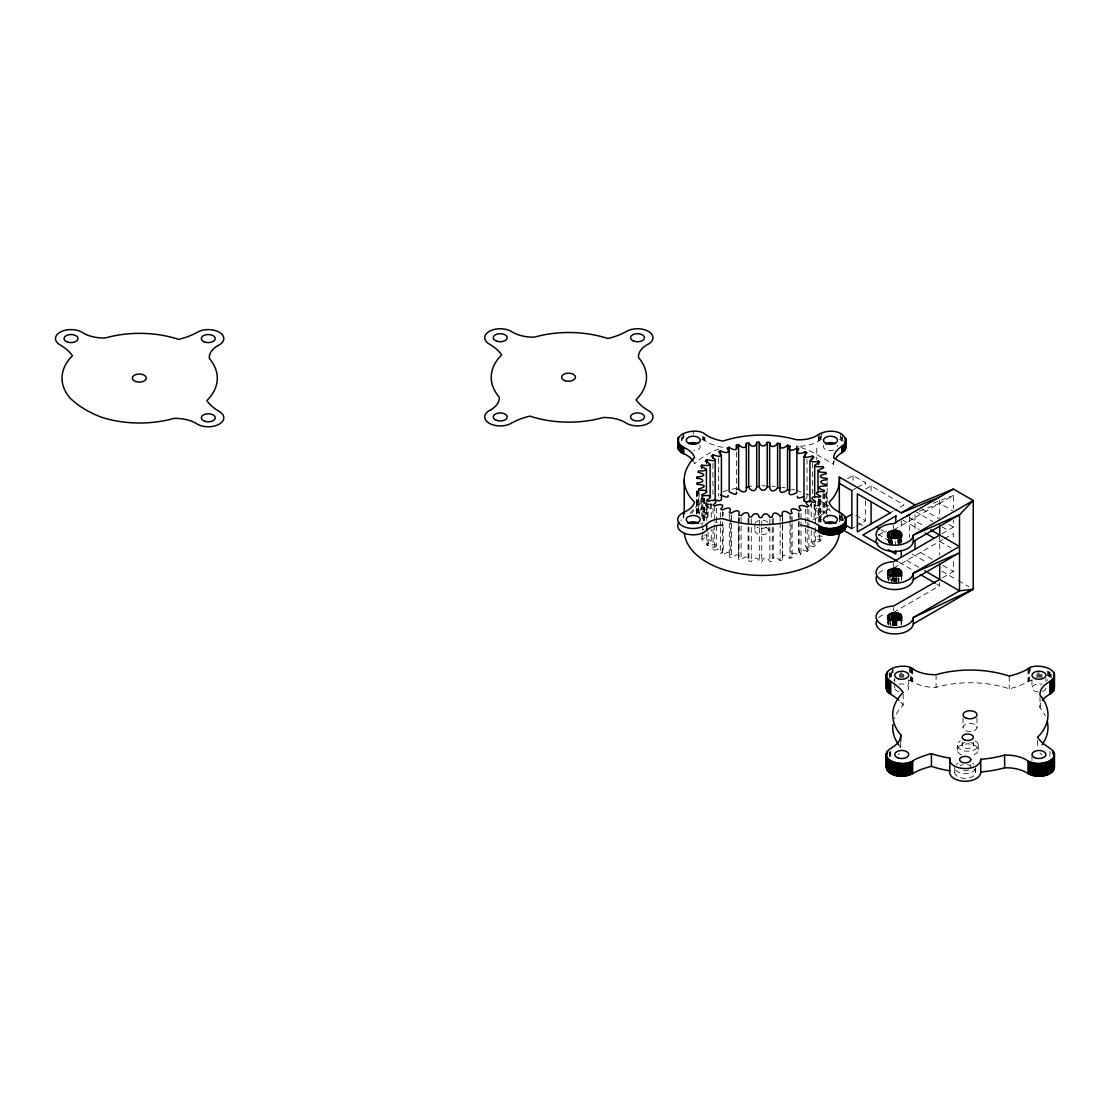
<?xml version="1.0" encoding="UTF-8"?>
<svg xmlns="http://www.w3.org/2000/svg" width="1110" height="1110" viewBox="0 0 1110 1110"><rect width="100%" height="100%" fill="white"/><g stroke="black" fill="none" stroke-linecap="round" stroke-linejoin="round"><path stroke-width="0.75" stroke-dasharray="5 3.75" d="M773.295 518.398L773.282 558.469L772.241 561.494L769.841 561.688C767.787 557.081 763.083 556.721 761.765 561.979L759.337 561.951C758.31 556.485 753.551 557.081 751.29 561.48L748.903 561.23C749.319 555.111 743.95 556.485 741.091 560.009L738.816 559.551L738.691 558.635L738.663 516.816M975.676 767.537L975.662 772.685A10.489 6.05 0 0 1 964.507 778.332A10.489 6.05 0 0 1 954.739 771.894L954.794 771.505A10.489 6.05 0 0 1 956.112 769.258M738.663 557.789L739.135 524.78M782.716 517.329L782.439 560.05L780.136 560.467L775.973 557.053L773.309 557.997M706.418 503.274L705.78 514.804L699.994 515.137M739.135 555.5L736.693 554.764L731.421 557.622L729.312 556.956L730.755 553.002L730.755 515.442M716.63 508.13L716.63 545.676L713.064 549.325L714.701 550.352C718.753 548.271 726.37 547.868 720.654 553.515L722.554 554.376L728.548 552.031L730.755 553.002M782.716 558.302C781.163 552.905 788.142 556.707 789.959 558.302L792.124 557.678C788.572 551.365 795.551 552.794 799.047 555.264L801.004 554.445C795.69 548.617 803.251 549.27 807.178 551.42L808.885 550.435L808.885 529.956M704.17 498.459L704.17 518.939L703.782 520.271L701.909 520.451M901.334 580.086L901.695 578.532M901.473 619.449L901.334 624.458L901.695 622.904M710.122 503.399C712.745 512.015 706.557 509.365 701.756 509.559L700.854 510.85L706.418 513.528M887.972 539.71L888.458 542.54L888.458 539.377M716.63 545.676L714.784 544.497L708.069 545.634L706.737 544.469L711.26 541.208L711.26 529.262M808.885 550.435C802.086 545.426 809.592 544.968 814.13 546.869L815.545 545.745C807.664 541.763 814.393 540.098 819.735 541.736L820.817 540.487L820.817 535.367M821.636 516.344C815.184 516.885 820.234 512.862 823.773 512.279L822.954 510.961C816.918 511.668 810.619 510.864 819.638 506.701L819.638 499.875M888.264 621.628L888.111 624.458L887.972 617.868M805.957 498.695L807.025 497.044L807.025 459.498M818.014 514.818L818.014 499.458M710.122 508.519L705.377 505.369L706.626 504.176L711.857 504.8M821.442 439.338L817.099 441.835A24.739 14.277 0 0 1 796.203 446.04A77.644 44.83 0 0 1 799.214 446.942M811.785 503.704L810.161 504.772M711.26 541.208L709.776 539.862L702.824 540.376L701.839 539.113C704.323 538.35 710.081 534.881 704.448 534.937M683.788 433.164L683.788 439.504L681.568 440.712L681.568 437.534M1032.106 679.903L1026.639 682.359A56.263 32.481 0 0 1 1009.226 688.769A77.644 44.83 0 0 0 936.077 687.34A28.888 16.678 0 0 1 914.196 682.525L908.591 679.903M847.582 478.674L853.077 475.51L865.606 482.739L865.606 487.928M851.87 490.662L855.99 488.289M857.364 487.484L865.606 482.739M865.606 489.08L871.086 485.902L904.026 504.925L894.424 510.475M843.461 519.091L839.34 521.464L842.129 523.074M851.87 528.693L854.617 527.111M855.99 526.32L865.606 520.77L865.606 500.027M890.303 512.848L893.05 511.266M893.508 530.011L953.434 495.421L953.434 508.755M941.96 533.744L953.434 527.111L953.434 520.437M893.508 568.056L942.959 539.502M944.457 538.641L953.434 533.452L953.434 540.362M942.459 577.824L953.434 571.483L953.434 559.385M893.508 612.429L939.712 585.747L939.712 582.583M933.052 503.26L953.434 495.421M919.316 511.183L939.712 503.343L952.436 510.683M893.952 680.18L894.854 679.903M821.664 519.702L819.888 520.285L821.233 521.783M819.638 506.701L818.472 505.48L811.618 506.313L810.036 505.175M822.274 536.255C815.753 534.729 814.06 538.392 820.817 540.487M703.643 529.525L702.228 529.484M702.352 524.003L700.549 523.712M702.436 518.314L704.17 518.939M701.867 439.171L706.14 441.475A38.878 22.436 0 0 0 723.04 447.413M839.118 518.412L843.406 520.881L843.406 517.704M839.535 439.338L843.114 441.392L843.114 438.228M921.994 508.963L938.463 518.467M948.953 524.517L953.434 527.111M834.276 461.122A30.386 17.552 0 0 0 833.624 464.271L816.766 454.545A77.644 44.83 0 0 0 800.685 447.413M915.015 511.266L932.983 521.631M941.96 526.82L947.954 530.275M909.77 517.746L923.242 525.529M902.777 520.049L919.246 529.553M939.712 541.375L951.02 547.91M855.852 515.151L865.606 520.77M881.076 529.706L885.558 532.3M899.044 540.084L902.028 541.805M920.495 552.475L932.483 559.385M942.959 565.434L953.434 571.483M818.25 499.777L828.684 505.799M858.488 523.004L862.956 525.585M877.857 534.188L892.759 542.79M912.129 553.973L927.03 562.576M941.932 571.178L956.834 579.795M958.332 580.655L968.766 586.677M906.773 560.397L918.747 567.307M899.266 562.395L915.75 571.914M936.715 584.013L939.712 585.747M901.473 539.71L900.987 542.54L900.987 536.199M888.264 580.336L887.972 576.659M1051.295 674.561L1051.295 677.724M1050.643 674.103L1050.643 677.28M1049.949 672.091L1049.949 678.432M1049.949 751.331L1049.949 757.672M1049.214 671.689L1049.214 678.03M1048.423 671.328L1048.423 679.251M1047.604 670.981L1047.604 680.486M1045.953 678.432L1045.953 681.609M1041.999 674.394L1041.999 677.572M1041 674.297L1041 677.475M1039.987 674.242L1039.987 677.419M1040.014 696.678L1040.014 707.778A77.644 44.83 0 0 1 1045.356 716.005M1038.974 672.632L1038.974 677.391M1037.961 672.66L1037.961 677.419M1037.545 740.509L1037.545 748.431M1036.948 674.297L1036.948 677.475M1031.981 680.014L1031.981 687.936M1031.981 756.09L1031.981 760.85M1030.344 667.804L1030.344 670.981M1029.525 668.151L1029.525 680.832M1028.734 668.525L1028.734 681.207M1027.999 668.928L1027.999 681.609M1009.226 676.087L1009.226 688.769M978.257 745.074L978.257 749.833M976.994 717.934L976.994 727.438A6.993 4.038 0 0 1 966.519 730.935A6.993 4.038 0 0 1 966.519 723.956A6.993 4.038 0 0 1 976.994 727.438M973.401 741.952L973.401 745.115M970.82 764.36L970.82 767.537M963.022 717.934L963.022 727.438M962.148 742.049L962.148 745.226M957.292 745.268L957.292 750.013M954.711 767.537L954.711 772.283M939.712 500.166L939.712 518.356M939.712 535.034L939.712 555.208M936.077 674.658L936.077 687.34M915.015 514.721L915.015 532.009M912.697 668.928L912.697 681.609M911.962 668.525L911.962 681.207M911.171 668.151L911.171 680.832M910.353 667.804L910.353 680.486M909.52 516.733L909.52 537.49M909.492 667.498L909.492 672.258M908.715 680.014L908.715 687.936M903.748 674.297L903.748 677.475M903.151 694.014L903.151 705.114A77.644 44.83 0 0 0 894.216 718.78M902.735 674.242L902.735 677.419M901.584 574.827L901.584 579.573M901.584 619.2L901.584 623.959M901.722 672.632L901.722 677.391M901.473 575.077L901.473 579.836M901.278 520.909L901.278 527.833M901.181 535.963L901.278 545.121M901.181 619.949L901.181 624.708M900.779 539.599L900.779 542.776M900.709 672.66L900.709 677.419M900.709 742.271L900.709 748.612M900.529 539.821L900.529 542.998M900.265 540.043L900.265 543.206M899.669 540.445L899.669 543.609M899.697 674.297L899.697 677.475M899.336 539.03L899.336 543.789M898.975 539.196L898.975 543.956M898.975 578.823L898.975 581.987M898.6 539.349L898.6 544.108M898.6 578.976L898.6 582.139M898.212 539.502L898.212 544.247M898.212 575.951L898.212 580.696M897.81 539.613L897.81 542.79M896.963 577.852L896.963 581.029M896.963 620.643L896.963 625.402M896.533 577.935L896.533 582.694M896.533 620.726L896.533 625.485M896.089 577.991L896.089 582.75M896.089 620.781L896.089 625.54M895.631 541.583L895.631 544.76M895.631 578.033L895.631 581.21M895.631 620.823L895.631 625.582M895.187 578.06L895.187 581.238M895.187 620.851L895.187 625.61M894.729 578.074L894.729 582.819M894.729 620.865L894.729 625.61M894.729 678.432L894.729 681.609M894.729 683.191L894.729 687.936M894.271 578.06L894.271 581.238M894.271 620.851L894.271 625.61M893.814 578.033L893.814 581.21M893.814 620.823L893.814 625.582M893.508 525.266L893.508 528.429M893.508 563.297L893.508 566.475M893.508 607.669L893.508 610.847M893.356 576.409L893.356 581.168M893.356 620.781L893.356 625.54M893.092 669.399L893.092 672.563M892.912 577.935L892.912 581.099M892.912 620.726L892.912 625.485M892.482 541.402L892.482 544.58M892.482 576.27L892.482 581.029M892.482 620.643L892.482 625.402M892.274 668.151L892.274 672.91M892.051 539.724L892.051 544.483M891.635 539.613L891.635 544.372M891.635 579.24L891.635 582.403M891.483 671.689L891.483 678.03M891.233 539.502L891.233 544.247M890.844 539.349L890.844 542.526M890.844 575.812L890.844 582.139M890.844 623.348L890.844 626.526M890.747 673.673L890.747 676.85M890.747 751.331L890.747 756.09M890.47 539.196L890.47 542.374M890.47 620.032L890.47 624.777M890.123 539.03L890.123 543.789M890.053 672.521L890.053 677.28M890.053 751.761L890.053 756.52M889.776 540.445L889.776 543.609M889.471 540.251L889.471 543.414M889.401 672.979L889.401 677.724M889.401 752.219L889.401 756.964M889.179 540.043L889.179 543.206M889.179 574.911L889.179 579.656M889.179 619.283L889.179 624.042M888.916 536.657L888.916 542.998M888.666 539.599L888.666 542.776M888.458 577.408L888.458 580.572M888.458 621.78L888.458 624.944M888.264 535.963L888.264 542.304M888.264 618.367L888.264 624.708M887.736 574.037L887.875 579.573M887.75 618.145L887.875 623.959M871.086 485.902L871.086 492.826M853.077 475.51L853.077 482.42M842.809 517.232L842.809 520.396M842.49 434.593L842.49 440.934M842.171 513.611L842.171 519.952M841.824 437.326L841.824 440.49M841.477 513.181L841.477 519.522M841.103 436.91L841.103 440.073M840.728 515.956L840.728 519.119M840.339 433.344L840.339 439.685M839.951 512.404L839.951 518.745M839.507 515.401L839.507 523.851M833.624 461.108L833.624 464.271M827.158 481.546L827.116 486.971M827.158 488.372L827.158 503.732M827.158 505.438L827.158 517.385M826.672 493.034L826.672 513.514M826.298 492.562L826.339 513.195M825.868 492.895L825.868 513.375M824.55 493.867L824.55 512.64M823.842 493.492L823.842 513.972M822.954 493.894L822.954 510.961M821.442 432.997L821.442 437.742M820.637 436.521L820.637 439.685M820.817 499.528L820.817 523.42M820.124 499.597L820.124 523.49M819.874 433.733L819.874 440.073M819.735 499.07L819.735 522.963M819.735 534.909L819.735 541.736M819.152 437.326L819.152 440.49M818.639 437.659L818.639 440.837M818.625 499.833L818.625 523.74M818.486 434.593L818.486 440.934M818.472 498.654L818.472 505.48M816.766 448.204L816.766 459.665M815.545 501.359L815.545 545.745M814.671 504.62L814.671 509.74M814.13 504.204L814.13 519.563M814.13 531.51L814.13 546.869M812.52 462.925L812.52 493.659M811.243 503.121L811.243 518.481M811.243 530.427L811.243 542.374M808.885 509.476L808.885 521.423M808.885 523.129L808.885 528.249M807.178 508.755L807.178 520.701M807.178 522.408L807.178 527.527M807.178 529.234L807.178 551.42M805.582 509.171L805.582 526.237M805.582 527.944L805.582 546.717M801.004 513.486L801.004 520.312M801.004 522.019L801.004 554.445M799.047 512.598L799.047 555.264M798.756 513.07L798.756 550.615M792.124 516.719L792.124 521.839M792.124 523.545L792.124 557.678M790.958 516.15L790.958 553.696M789.959 515.637L789.959 519.05M789.959 520.756L789.959 558.302M782.439 515.678L782.439 560.05M780.136 516.094L780.136 521.214M780.136 522.921L780.136 560.467M772.241 518.828L772.241 561.494M769.841 519.022L769.841 525.849M769.841 527.555L769.841 561.688M768.855 527.444L768.855 530.622M761.765 521.006L761.765 526.126M761.765 527.833L761.765 561.979M759.337 520.979L759.337 526.098M759.337 527.805L759.337 561.951M754.869 524.281L754.869 530.622M751.29 518.814L751.29 561.48M748.903 518.55L748.903 561.23M748.112 518.106L748.071 558.177M741.091 517.343L741.091 524.17M741.091 525.876L741.091 560.009M739.135 517.954L739.135 523.074M738.816 516.871L738.816 559.551M736.374 452.02L736.374 487.859M731.421 514.957L731.421 521.783M731.421 523.49L731.421 557.622M729.312 514.291L729.312 556.956M723.179 512.196L723.179 515.609M723.179 527.555L723.179 549.741M722.554 511.71L722.554 520.243M722.554 521.95L722.554 554.376M720.654 512.556L720.654 519.383M720.654 521.089L720.654 526.209M720.654 527.916L720.654 553.515M718.642 458.472L718.642 496.017M714.701 505.966L714.701 523.032M714.701 524.739L714.701 550.352M712.925 463.481L712.925 494.2M713.064 508.352L713.064 516.885M713.064 528.846L713.064 549.325M711.26 503.662L711.26 517.315M708.069 502.969L708.069 518.328M708.069 531.981L708.069 545.634M707.209 503.885L707.209 520.951M706.737 500.097L706.737 520.576M706.737 534.229L706.737 544.469M705.377 501.956L705.377 505.369M704.919 437.534L704.919 440.712M704.586 498.515L704.586 522.408M704.226 437.104L704.226 440.281M703.476 436.716L703.476 439.879M703.476 498.237L703.476 523.851M702.699 436.341L702.699 439.504M702.824 496.004L702.824 523.31M702.824 525.016L702.824 530.136M702.824 531.843L702.824 540.376M701.839 494.727L701.839 516.927M701.839 535.7L701.839 539.113M701.756 497.613L701.756 509.559M700.854 498.903L700.854 510.85M699.12 492.035L699.12 514.221M698.495 488.983L698.44 513.611M697.913 491.078L697.913 513.264M697.038 491.203L697.038 513.403M696.775 490.578L696.789 513.722M696.622 491.98L696.622 514.166M693.237 431.318L693.237 434.482M683.788 512.404L683.788 518.745L683.011 519.119A15.526 8.963 0 0 0 680.929 520.396M683.219 512.681L683.219 519.022M683.011 433.538L683.011 439.879M682.262 437.104L682.262 440.281M900.682 747.349A77.644 44.83 0 0 1 898.587 744.671M1040.014 707.778A28.888 16.678 0 0 1 1041.499 701.548M1041.791 754.869A56.263 32.481 0 0 1 1039.917 752.982M1045.939 688.2A6.993 4.038 0 0 1 1042.068 691.558M1038.058 691.946A6.993 4.038 0 0 1 1032.286 686.771A6.993 4.038 0 0 1 1042.068 684.329M899.044 684.218A6.993 4.038 0 0 1 908.091 686.271A6.993 4.038 0 0 1 904.817 691.558M899.044 691.669A6.993 4.038 0 0 1 894.979 686.896M970.515 742.326A5.633 3.247 0 0 1 972.055 747.28A5.633 3.247 0 0 1 963.355 747.196A5.633 3.247 0 0 1 965.2 742.285M968.628 770.118A5.633 3.247 0 0 1 961.773 770.118M960.317 765.914A5.633 3.247 0 0 1 963.036 764.526M967.351 764.526A5.633 3.247 0 0 1 970.071 765.914M975.482 768.717A10.489 6.05 0 0 1 965.2 773.587A10.489 6.05 0 0 1 954.919 768.717M956.112 764.512A10.489 6.05 0 0 1 957.777 763.25M972.61 763.25A10.489 6.05 0 0 1 973.914 764.166M973.914 768.925A10.489 6.05 0 0 1 975.676 772.283M975.066 740.828A10.489 6.05 0 0 1 975.301 749.389A10.489 6.05 0 0 1 960.469 749.514A10.489 6.05 0 0 1 960.247 740.953M961.524 754.786A10.489 6.05 0 0 1 960.733 745.434A10.489 6.05 0 0 1 976.772 746.822A10.489 6.05 0 0 1 971.292 755.633M899.197 753.579A28.888 16.678 0 0 1 898.42 754.758M900.765 702.144A56.263 32.481 0 0 1 903.151 705.114M833.79 450.174A6.993 4.038 0 0 1 826.062 449.744A6.993 4.038 0 0 1 823.8 445.443M837.176 445.443A6.993 4.038 0 0 1 837.481 446.747M699.855 445.318A6.993 4.038 0 0 1 693.694 450.646M813.061 519.938A77.644 44.83 0 0 0 829.101 508.658A29.096 16.803 0 0 0 832.056 513.389M717.337 522.963A77.644 44.83 0 0 1 714.604 521.797M706.973 517.94A77.644 44.83 0 0 1 694.624 508.658A29.096 16.803 0 0 1 691.683 513.389M718.739 448.967A77.644 44.83 0 0 0 694.624 463.827A29.096 16.803 0 0 0 693.75 461.871M766.469 527.319A6.993 4.038 0 0 1 757.256 527.319M755.244 522.99A6.993 4.038 0 0 1 760.503 520.326M763.222 520.326A6.993 4.038 0 0 1 768.481 522.99M878.579 535.381A18.634 10.767 0 0 1 886.474 531.107M878.579 573.412A18.634 10.767 0 0 1 885.405 569.472M765.747 527.264A6.993 4.038 0 0 1 767.121 533.286A6.993 4.038 0 0 1 756.604 533.286A6.993 4.038 0 0 1 757.977 527.264M690.142 513.458A77.644 44.83 0 0 1 694.624 508.2M695.498 507.353A77.644 44.83 0 0 1 703.49 501.054M723.04 491.799A77.644 44.83 0 0 1 727.522 490.412M732.156 489.205A77.644 44.83 0 0 1 736.915 488.164M746.725 486.652A77.644 44.83 0 0 1 751.734 486.166M761.862 485.791A77.644 44.83 0 0 1 765.248 485.833M772.005 486.166A77.644 44.83 0 0 1 775.349 486.471M781.967 487.318A77.644 44.83 0 0 1 785.214 487.859M791.583 489.205A77.644 44.83 0 0 1 794.677 489.996M796.203 490.412A77.644 44.83 0 0 1 805 493.339M806.401 493.894A77.644 44.83 0 0 1 809.134 495.046M878.579 617.784A18.634 10.767 0 0 1 885.405 613.844"/><path stroke-width="1.5" d="M714.438 499.583L719.349 500.929L721.431 499.875L721.431 455.35L718.642 451.645L720.487 450.743C724.178 453.019 731.504 454.129 727.064 448.01L729.131 447.288C732.447 449.98 738.982 451.59 736.374 445.193L738.608 444.666C741.577 448.01 747.155 449.494 746.35 443.279L748.695 442.973C751.137 447.136 756.007 447.968 756.715 442.321L759.129 442.238C760.725 447.288 765.387 447.163 767.232 442.321L769.632 442.474C769.993 448.287 775.002 447.261 777.597 443.306L779.928 443.667C778.679 449.98 784.492 448.398 787.559 445.235L789.765 445.818C786.685 452.186 793.456 450.646 796.855 448.065L798.867 448.842C793.983 454.822 801.448 453.935 805.25 451.728L807.025 452.672L803.987 456.307L803.973 500.832L805.985 501.942L810.98 500.707M789.765 445.818L789.765 490.19C786.685 496.558 793.456 495.032 796.855 492.452L796.855 448.065M803.973 500.832L804.916 499.875M721.431 455.35L719.599 456.557L712.925 454.947L711.357 456.016L715.173 459.568L715.173 500.527M900.682 734.667A28.888 16.678 0 0 1 892.343 747.308C873.043 759.171 905.399 769.147 914.057 760.086A56.263 32.481 0 0 1 931.457 753.676A77.644 44.83 0 0 0 945.318 757.311L949.896 758.116L949.799 771.117A15.526 8.963 0 0 0 964.16 781.232A15.526 8.963 0 0 0 980.727 772.296L980.699 759.309L985.416 758.851A77.644 44.83 0 0 0 1004.619 755.105A28.888 16.678 0 0 1 1026.5 759.92C1034.895 769.063 1067.39 759.615 1048.645 747.377A56.263 32.481 0 0 1 1037.545 737.331A77.644 44.83 0 0 0 1040.014 695.096A28.888 16.678 0 0 1 1048.353 682.47C1067.653 670.593 1035.297 660.63 1026.639 669.677A56.263 32.481 0 0 1 1009.226 676.087A77.644 44.83 0 0 0 936.077 674.658A28.888 16.678 0 0 1 914.196 669.843C905.816 660.7 873.306 670.149 892.051 682.386A56.263 32.481 0 0 1 903.151 692.432A77.644 44.83 0 0 0 900.682 734.667L900.682 741.008M970.806 759.823A5.633 3.247 0 0 0 962.703 756.701A5.633 3.247 0 0 0 962.065 762.306A5.633 3.247 0 0 0 970.806 759.823L970.82 759.615M1042.276 700.368A28.888 16.678 0 0 1 1048.353 695.151L1053.681 690.822L1053.973 685.619M980.699 771.977L985.416 771.533A77.644 44.83 0 0 0 1004.619 767.787A28.888 16.678 0 0 1 1026.5 772.602C1034.395 778.637 1055.416 777.874 1053.973 764.859M846.014 440.573L844.641 443.986L840.603 447.205A30.386 17.552 0 0 0 833.624 457.93L915.015 504.925L953.434 489.08L973.234 500.499L973.234 589.257L913.322 623.875A18.634 10.767 0 0 1 892.287 633.838A18.634 10.767 0 0 1 876.442 621.073M835.247 459.068A30.386 17.552 0 0 1 840.603 453.546L844.641 450.313L846.014 446.914M715.173 459.568L713.411 460.789L706.626 459.804L705.377 460.997C714.216 465.465 707.556 465.978 701.756 465.173L700.854 466.477C710.15 469.724 705.225 471.292 698.44 470.931L697.913 472.305C707.084 474.331 704.6 476.634 696.775 476.925L696.622 478.327C704.697 478.577 705.016 482.503 696.789 482.989L697.038 484.376C704.6 484.487 707.764 486.652 698.495 488.983L699.12 490.329C705.641 489.843 711.08 491.175 701.839 494.727L702.824 496.004C708.457 494.477 714.59 496.337 706.737 500.097L708.069 501.262C712.8 499.417 720.182 500.18 713.064 504.939L714.701 505.966C718.753 503.885 726.37 503.496 720.654 509.143L722.554 510.003C726.231 507.631 733.141 506.34 729.312 512.584L731.421 513.25C734.667 510.406 740.953 508.782 738.816 515.165L741.091 515.637C743.95 512.098 749.319 510.739 748.903 516.844L751.29 517.093C753.551 512.709 758.31 512.112 759.337 517.565L761.765 517.593C763.083 512.334 767.787 512.709 769.841 517.315L772.241 517.121C772.227 511.141 777.402 512.362 780.136 516.094L782.439 515.678C780.746 509.31 786.81 510.933 789.959 513.93L792.124 513.306C788.572 506.992 795.551 508.422 799.047 510.891L801.004 510.073C795.69 504.245 803.251 504.897 807.178 507.048L808.885 506.063C802.086 501.054 809.592 500.596 814.13 502.497L815.545 501.359C807.664 497.391 814.393 495.726 819.735 497.363L820.817 496.114C812.548 493.201 817.557 490.537 823.842 491.785L824.55 490.454C815.239 487.817 819.027 485.819 826.339 485.889L826.672 484.501C818.334 483.78 819.249 479.881 827.158 479.839L827.116 478.438C819.041 477.952 817.237 475.524 826.298 473.79L825.868 472.416C818.819 472.638 814.435 470.834 823.773 467.907L822.954 466.588C816.918 467.282 810.619 466.491 819.638 462.329L818.472 461.108C813.339 462.815 806.346 461.455 814.005 457.209L812.52 456.099L805.985 457.556L803.973 456.46M846.014 439.99C842.171 428.918 825.243 429.39 817.099 435.495A24.739 14.277 0 0 1 796.203 439.699A77.644 44.83 0 0 0 723.04 441.086A38.878 22.436 0 0 1 706.14 435.148C696.969 424.686 663.058 436.799 685.148 448.038A29.096 16.803 0 0 1 694.624 457.487A77.644 44.83 0 0 0 694.624 502.317A29.096 16.803 0 0 1 685.148 511.765L683.011 512.778A15.526 8.963 0 0 0 682.262 525.862A15.526 8.963 0 0 0 704.919 525.432L706.695 524.003A18.315 10.573 0 0 1 723.04 518.717A77.644 44.83 0 0 0 800.685 518.717A38.878 22.436 0 0 1 817.584 524.655C826.797 535.145 860.652 522.963 838.591 511.765A29.096 16.803 0 0 1 829.101 502.317A77.644 44.83 0 0 0 839.507 479.895L839.34 477.092L901.278 512.848L939.712 497.002M800.685 525.058A38.878 22.436 0 0 1 817.584 530.996C825.382 537.587 848.012 536.463 845.196 522.976M886.321 686.771L887.376 691.377L892.051 695.068A56.263 32.481 0 0 1 898.906 700.257M886.321 766.011C887.417 778.152 905.94 778.179 914.057 772.768A56.263 32.481 0 0 1 931.457 766.358A77.644 44.83 0 0 0 945.318 769.993L949.896 770.798M887.875 533.633C887.931 539.682 898.351 539.848 901.334 535.714C902.791 527.861 884.781 528.637 887.75 537.323M887.875 571.664C887.931 577.713 898.351 577.894 901.334 573.745C902.846 566.017 885.045 566.6 887.792 575.091M887.875 616.036C887.931 622.1 898.351 622.266 901.334 618.117C902.846 610.389 885.045 610.972 887.792 619.463M949.896 758.116L949.799 758.435A15.526 8.963 0 0 0 964.16 768.55A15.526 8.963 0 0 0 980.727 759.615L980.699 759.309M746.35 443.279L746.35 487.651C747.155 493.881 741.577 492.396 738.608 489.052L736.374 489.565M756.715 442.321L756.715 486.693C756.007 492.34 751.137 491.522 748.695 487.346L746.35 487.651M678.89 443.181C675.324 447.899 680.666 453.116 685.148 454.365A29.096 16.803 0 0 1 693.153 460.914M797.577 496.212C795.745 499.528 802.613 497.266 803.793 496.461M767.232 442.321L767.232 486.707C765.387 491.536 760.725 491.661 759.129 486.61L759.129 442.238M723.04 525.058A18.315 10.573 0 0 0 706.695 530.344L704.919 531.773A15.526 8.963 0 0 1 685.037 533.466A15.526 8.963 0 0 1 678.89 522.421M789.765 490.19L787.559 489.621C784.492 492.785 778.679 494.352 779.928 488.053L777.597 487.692C775.002 491.633 769.993 492.66 769.632 486.846L769.632 442.474M844.835 518.301L851.703 514.332M896.047 515.872L862.858 535.034L877.83 543.678M901.278 512.848L915.015 504.925M953.434 489.08L893.508 523.684A18.634 10.767 0 0 0 876.095 534.645A18.634 10.767 0 0 0 894.313 545.177A18.634 10.767 0 0 0 913.322 535.117L973.234 500.499L959.512 514.762L913.322 541.458A18.634 10.767 0 0 1 892.287 551.42A18.634 10.767 0 0 1 876.442 538.655M876.442 576.687A18.634 10.767 0 0 0 892.287 589.465A18.634 10.767 0 0 0 913.322 579.489L959.512 552.794L913.322 573.162A18.634 10.767 0 0 1 894.313 583.208A18.634 10.767 0 0 1 876.095 572.691A18.634 10.767 0 0 1 893.508 561.715L939.712 535.034L939.712 525.03M899.336 531.385C903.041 542.499 894.327 533.73 889.776 537.906L889.776 531.565M899.669 569.596C903.401 580.877 894.396 571.594 889.776 575.937L889.776 569.596M899.669 613.969C903.401 625.249 894.396 615.967 889.776 620.31L889.776 613.969M906.773 516.011L909.909 514.804M756.715 486.693L759.129 486.61M767.232 486.707L769.632 486.846M720.487 495.115C722.138 495.435 729.339 499.32 728.146 495.393M930.735 529.845L959.512 546.467L913.322 573.162L913.322 579.489M839.34 483.433L851.87 490.662L851.87 528.693L844.918 524.683M925.24 533.022L934.218 538.211M876.581 527.111L879.578 528.846M893.05 536.616L896.047 538.35M888.305 549.727L895.798 554.057L895.798 550.602M924.741 570.762L959.512 590.839L973.234 589.257L913.322 617.535A18.634 10.767 0 0 1 894.313 627.58A18.634 10.767 0 0 1 876.095 617.063A18.634 10.767 0 0 1 893.508 606.088L939.712 579.406L939.712 563.852M843.836 530.4L897.768 561.535M920.245 574.508L935.217 583.152M845.348 444.014L846.014 446.331M736.457 492.049C737.942 496.753 730.671 492.576 729.131 491.661L729.131 447.288M1054.472 674.672L1054.472 688.533M1054.472 753.912L1054.472 767.773M1054.195 673.52L1054.195 689.698M1054.195 752.76L1054.195 768.939M1053.973 672.938L1053.973 690.267M1053.973 752.178L1053.973 769.508M1053.681 678.141L1053.681 690.822M1053.681 757.381L1053.681 770.062M1053.321 678.696L1053.321 691.377M1053.321 757.936L1053.321 770.617M1052.904 679.223L1052.904 691.905M1052.904 750.54L1052.904 753.704M1052.904 758.463L1052.904 771.145M1052.419 679.75L1052.419 692.432M1052.419 758.99L1052.419 771.672M1051.878 680.25L1051.878 692.917M1051.878 759.49L1051.878 772.158M1051.295 680.721L1051.295 693.403M1051.295 759.962L1051.295 772.643M1050.643 681.179L1050.643 693.847M1050.643 760.419L1050.643 773.087M1049.949 681.609L1049.949 694.277M1049.949 760.85L1049.949 773.517M1049.214 761.238L1049.214 773.92M1048.423 761.613L1048.423 774.294M1047.604 761.959L1047.604 774.641M1046.73 762.265L1046.73 774.946M1045.842 762.542L1045.842 775.224M1044.912 762.792L1044.912 775.46M1043.969 763L1043.969 775.668M1042.998 763.167L1042.998 775.848M1041.999 763.291L1041.999 775.973M1041 763.389L1041 776.07M1039.987 763.444L1039.987 776.126M1038.974 763.472L1038.974 776.154M1037.961 763.444L1037.961 776.126M1036.948 763.389L1036.948 776.07M1035.949 763.291L1035.949 775.973M1034.95 763.167L1034.95 775.848M1033.979 763L1033.979 775.668M1033.035 762.792L1033.035 775.46M1032.106 762.542L1032.106 775.224M1031.204 762.265L1031.204 774.946M1030.344 761.959L1030.344 774.641M1029.525 761.613L1029.525 774.294M1028.734 761.238L1028.734 773.92M1027.999 760.85L1027.999 773.517M1004.619 755.105L1004.619 767.787M931.457 753.676L931.457 766.358M915.015 540.653L915.015 549.297M913.322 541.458L913.322 535.117L959.512 514.762L959.512 590.839L913.322 617.535L913.322 623.875M912.697 760.85L912.697 773.517M911.962 761.238L911.962 773.92M911.171 761.613L911.171 774.294M910.353 761.959L910.353 774.641M909.492 762.265L909.492 774.946M908.591 762.542L908.591 775.224M907.661 762.792L907.661 775.46M906.717 763L906.717 775.668M905.746 763.167L905.746 775.848M904.747 763.291L904.747 775.973M903.748 763.389L903.748 776.07M902.735 763.444L902.735 776.126M901.584 533.633L901.695 537.323M901.584 571.664L901.653 576.145M901.584 616.036L901.653 620.518M901.722 763.472L901.722 776.154M901.334 533.119L901.473 536.546M901.334 571.15L901.473 576.159M901.334 615.537L901.473 620.532M901.181 532.869L901.181 536.047M901.278 550.31L901.278 557.22M901.181 570.915L901.181 575.66M901.181 615.287L901.181 620.032M900.987 532.634L900.987 537.393M900.987 570.665L900.987 575.424M900.987 615.037L900.987 619.796M900.779 532.398L900.779 537.157M900.779 570.429L900.779 575.188M900.779 614.815L900.779 619.56M900.709 763.444L900.709 776.126M900.529 532.176L900.529 538.516M900.529 570.207L900.529 574.966M900.529 614.579L900.529 619.338M900.265 531.954L900.265 538.294M900.265 569.999L900.265 574.744M900.265 614.371L900.265 620.712M899.974 531.759L899.974 538.1M899.974 569.791L899.974 576.132M899.974 614.163L899.974 620.504M899.669 531.565L899.669 537.906M899.697 763.389L899.697 776.07M899.336 569.416L899.336 575.757M899.336 613.788L899.336 620.129M898.975 531.218L898.975 537.559M898.975 569.25L898.975 575.59M898.975 613.622L898.975 619.963M898.6 531.066L898.6 537.406M898.6 569.097L898.6 575.438M898.6 613.469L898.6 619.81M898.698 763.291L898.698 775.973M898.212 530.927L898.212 537.268M898.212 568.958L898.212 575.299M898.212 613.331L898.212 619.671M897.81 530.802L897.81 537.143M897.81 568.833L897.81 575.174M897.81 613.206L897.81 619.546M897.699 763.167L897.699 775.848M897.393 530.691L897.393 537.032M897.393 568.722L897.393 575.063M897.393 613.095L897.393 619.435M896.963 530.594L896.963 536.935M896.963 568.625L896.963 574.966M896.963 613.011L896.963 619.352M896.727 763L896.727 775.668M896.533 530.524L896.533 536.865M896.533 568.556L896.533 574.897M896.533 612.928L896.533 619.269M896.089 530.455L896.089 536.796M896.089 568.5L896.089 574.841M896.089 612.873L896.089 619.213M895.798 516.011L895.798 522.935M895.784 762.792L895.784 775.46M895.631 530.413L895.631 536.754M895.631 568.459L895.631 574.786M895.631 612.831L895.631 619.172M895.187 530.386L895.187 536.727M895.187 568.431L895.187 574.772M895.187 612.803L895.187 619.144M894.854 762.542L894.854 775.224M894.729 530.386L894.729 536.727M894.729 568.417L894.729 574.758M894.729 612.789L894.729 619.13M894.271 530.386L894.271 536.727M894.271 568.431L894.271 574.772M894.271 612.803L894.271 619.144M893.952 762.265L893.952 774.946M893.814 530.413L893.814 536.754M893.814 568.459L893.814 574.786M893.814 612.831L893.814 619.172M893.356 530.455L893.356 536.796M893.356 568.5L893.356 574.841M893.356 612.873L893.356 619.213M893.092 761.959L893.092 774.641M892.912 530.524L892.912 536.865M892.912 568.556L892.912 574.897M892.912 612.928L892.912 619.269M892.482 530.594L892.482 536.935M892.482 568.625L892.482 574.966M892.482 613.011L892.482 619.352M892.274 761.613L892.274 774.294M892.051 530.691L892.051 537.032M892.051 568.722L892.051 575.063M892.051 613.095L892.051 619.435M891.483 761.238L891.483 773.92M890.747 681.609L890.747 694.277M890.747 760.85L890.747 773.517M890.053 681.179L890.053 693.847M890.053 760.419L890.053 773.087M889.471 531.759L889.471 538.1M889.471 569.791L889.471 576.132M889.471 614.163L889.471 620.504M889.401 680.721L889.401 693.403M889.401 759.962L889.401 772.643M889.179 531.954L889.179 538.294M889.179 569.999L889.179 574.744M889.179 614.371L889.179 620.712M888.916 532.176L888.916 538.516M888.916 570.207L888.916 574.966M888.916 614.579L888.916 619.338M888.666 532.398L888.666 537.157M888.666 570.429L888.666 575.188M888.666 614.815L888.666 619.56M888.819 680.25L888.819 692.917M888.819 759.49L888.819 772.158M888.458 532.634L888.458 537.393M888.458 570.665L888.458 573.842M888.458 615.037L888.458 618.214M888.264 532.869L888.264 536.047M888.264 570.915L888.264 574.078M888.264 615.287L888.264 618.45M888.278 679.75L888.278 692.432M888.278 758.99L888.278 771.672M888.111 533.119L887.972 536.546M888.111 571.15L887.972 574.578M888.111 615.537L887.972 618.95M887.792 679.223L887.792 691.905M887.792 758.463L887.792 771.145M887.376 671.827L887.376 675.005M887.376 678.696L887.376 691.377M887.376 751.068L887.376 754.245M887.376 757.936L887.376 770.617M887.015 678.141L887.015 690.822M887.015 751.623L887.015 754.786M887.015 757.381L887.015 770.062M886.724 677.586L886.724 690.267M886.724 756.826L886.724 769.508M886.321 674.089L886.488 689.698M886.321 753.329L886.488 768.939M886.224 674.672L886.224 688.533M886.224 753.912L886.224 767.773M871.086 501.47L871.086 523.948M845.945 439.407L845.945 447.496M845.889 518.356L845.889 527.028M845.612 438.242L845.612 448.648M845.723 517.773L845.723 527.611M845.487 517.204L845.487 528.18M845.348 437.673L845.348 449.217M845.196 522.408L845.196 528.735M845.029 443.431L845.029 449.772M844.835 522.949L844.835 529.29M844.641 443.986L844.641 450.313M844.419 523.49L844.419 529.831M844.183 444.5L844.183 450.84M843.933 524.003L843.933 530.344M843.683 445.013L843.683 451.354M843.406 524.503L843.406 530.844M843.114 445.498L843.114 451.839M842.809 524.975L842.809 531.315M842.49 445.97L842.49 452.311M842.171 525.432L842.171 531.773M841.824 446.414L841.824 452.741M841.477 525.862L841.477 532.203M840.728 526.265L840.728 532.606M839.951 526.626L839.951 532.966M839.34 477.092L839.34 512.82M839.118 526.972L839.118 533.313M838.258 527.278L838.258 533.619M837.356 527.555L837.356 533.896M836.427 527.805L836.427 534.146M835.483 528.013L835.483 534.354M834.512 528.18L834.512 534.52M833.527 528.318L833.527 534.645M832.514 528.402L832.514 534.742M831.501 528.471L831.501 534.798M830.488 528.485L830.488 534.826M829.475 528.471L829.475 534.798M828.462 528.402L828.462 534.742M827.463 528.318L827.463 534.645M826.478 528.18L826.478 534.52M825.493 528.013L825.493 534.354M824.55 527.805L824.55 534.146M823.62 527.555L823.62 533.896M822.732 527.278L822.732 533.619M821.858 526.972L821.858 533.313M821.039 526.626L821.039 532.966M820.248 526.265L820.248 532.606M819.513 525.862L819.513 532.203M818.819 525.432L818.819 531.773M818.472 461.108L818.472 464.521M818.014 470.446L818.014 492.632M814.671 465.367L814.671 497.793M812.52 456.099L812.52 459.512M809.939 460.664L809.939 501.623M805.25 451.728L805.25 456.848M787.559 445.235L787.559 489.621M779.928 443.667L779.928 488.053M777.597 443.306L777.597 487.692M748.695 442.973L748.695 487.346M738.608 444.666L738.608 489.052M736.374 445.193L736.374 448.606M720.487 450.743L720.487 455.863M712.925 454.947L712.925 458.361M710.122 464.146L710.122 496.572M706.626 459.804L706.626 463.217M706.695 524.003L706.695 530.344M706.418 469.142L706.418 491.328M701.756 465.173L701.756 468.587M684.232 479.895L684.232 513.708M683.788 447.385L683.788 453.726M682.262 446.622L682.262 452.963M681.568 446.192L681.568 452.533M680.929 445.734L680.929 452.075M680.333 445.263L680.333 451.603M679.792 444.763L679.792 451.104M679.32 444.25L679.32 450.591M678.89 443.709L678.89 450.05M678.543 437.396L678.543 449.494M678.238 437.964L678.238 448.94M678.016 438.533L678.016 448.371M677.849 439.116L677.849 447.788M1047.327 721.75A77.644 44.83 0 0 1 1042.054 744.755M898.587 744.671A77.644 44.83 0 0 1 892.884 724.594M688.63 443.584A6.993 4.038 0 0 1 697.496 443.417M825.243 523.198A6.993 4.038 0 0 1 835.095 522.824L835.428 523.004A6.993 4.038 0 0 1 836.038 523.407M825.396 443.861A6.993 4.038 0 0 1 835.261 443.681M687.839 523.296A6.993 4.038 0 0 1 698.648 523.296M839.34 533.549A77.644 44.83 0 0 1 761.862 575.438A77.644 44.83 0 0 1 684.398 533.549M217.726 345.682L217.657 345.765A28.888 16.678 0 0 0 209.318 358.391A77.644 44.83 0 0 1 206.849 400.627A56.263 32.481 0 0 0 217.949 410.686L218.517 411.061A15.526 8.963 0 0 1 218.892 424.353A15.526 8.963 0 0 1 195.957 423.257L195.804 423.215A28.888 16.678 0 0 0 173.923 418.401A77.644 44.83 0 0 1 100.774 416.985A102.606 59.232 0 0 1 69.985 397.977A77.644 44.83 0 0 1 72.455 355.727A56.263 32.481 0 0 0 61.355 345.682L60.786 345.307A15.526 8.963 0 0 1 60.412 332.015A15.526 8.963 0 0 1 83.347 333.111A28.888 16.678 0 0 0 105.381 337.967A77.644 44.83 0 0 1 178.543 339.382A56.263 32.481 0 0 0 195.943 332.986L196.609 332.653A15.526 8.963 0 0 1 219.613 332.431A15.526 8.963 0 0 1 217.726 345.682M490.856 409.743L490.787 409.84A15.526 8.963 0 0 0 488.899 423.077A15.526 8.963 0 0 0 511.918 422.868L512.57 422.535A56.263 32.481 0 0 1 529.983 416.125A77.644 44.83 0 0 0 603.132 417.554A28.888 16.678 0 0 1 625.013 422.369L625.166 422.41A15.526 8.963 0 0 0 648.101 423.493A15.526 8.963 0 0 0 647.727 410.214L647.158 409.826A56.263 32.481 0 0 1 636.058 399.78A77.644 44.83 0 0 0 638.527 357.545A28.888 16.678 0 0 1 646.866 344.919L646.936 344.822A15.526 8.963 0 0 0 648.823 331.585A15.526 8.963 0 0 0 625.818 331.807L625.152 332.126A56.263 32.481 0 0 1 607.753 338.536A77.644 44.83 0 0 0 534.59 337.107A28.888 16.678 0 0 1 512.709 332.292L512.556 332.251A15.526 8.963 0 0 0 489.621 331.168A15.526 8.963 0 0 0 489.996 344.447L490.565 344.835A56.263 32.481 0 0 1 501.664 354.881A77.644 44.83 0 0 0 499.195 397.116A28.888 16.678 0 0 1 490.856 409.743M890.303 512.848L857.364 531.87L857.364 493.825L890.303 512.848M835.428 516.663L835.095 516.483A6.993 4.038 0 0 0 825.549 516.663A6.993 4.038 0 0 0 825.243 522.186L825.549 522.366A6.993 4.038 0 0 0 835.428 522.366A6.993 4.038 0 0 0 835.428 516.663M688.63 443.306L688.297 443.126A6.993 4.038 0 0 1 688.297 437.423A6.993 4.038 0 0 1 698.19 437.423L698.495 437.617A6.993 4.038 0 0 1 698.19 443.126A6.993 4.038 0 0 1 688.63 443.306M204.781 421.3A6.993 4.038 0 0 0 215.271 417.804A6.993 4.038 0 0 0 204.781 414.308A6.993 4.038 0 0 0 204.781 421.3M67.53 342.06A6.993 4.038 0 0 0 78.019 338.564A6.993 4.038 0 0 0 67.53 335.067A6.993 4.038 0 0 0 67.53 342.06M204.393 341.922A6.993 4.038 0 0 0 215.243 338.827A6.993 4.038 0 0 0 205.183 334.942A6.993 4.038 0 0 0 204.393 341.922M135.822 381.562A6.993 4.038 0 0 0 146.298 378.066A6.993 4.038 0 0 0 135.822 374.569A6.993 4.038 0 0 0 135.822 381.562M1035.089 678.612A6.993 4.038 0 0 0 1045.939 675.532A6.993 4.038 0 0 0 1035.88 671.647A6.993 4.038 0 0 0 1035.089 678.612M1035.089 757.853A6.993 4.038 0 0 0 1045.939 754.772A6.993 4.038 0 0 0 1035.88 750.887A6.993 4.038 0 0 0 1035.089 757.853M966.519 718.253A6.993 4.038 0 0 0 976.994 714.771A6.993 4.038 0 0 0 966.519 711.274A6.993 4.038 0 0 0 966.519 718.253M898.226 678.765A6.993 4.038 0 0 0 908.715 675.269A6.993 4.038 0 0 0 898.226 671.772A6.993 4.038 0 0 0 898.226 678.765M898.226 758.005A6.993 4.038 0 0 0 908.715 754.509A6.993 4.038 0 0 0 898.226 751.012A6.993 4.038 0 0 0 898.226 758.005M964.715 739.982A5.633 3.247 0 0 0 973.387 737.415A5.633 3.247 0 0 0 965.2 734.362A5.633 3.247 0 0 0 964.715 739.982M633.602 341.061A6.993 4.038 0 0 0 644.466 337.981A6.993 4.038 0 0 0 634.393 334.096A6.993 4.038 0 0 0 633.602 341.061M565.032 380.702A6.993 4.038 0 0 0 575.507 377.206A6.993 4.038 0 0 0 565.032 373.723A6.993 4.038 0 0 0 565.032 380.702M633.99 420.44A6.993 4.038 0 0 0 644.48 416.958A6.993 4.038 0 0 0 633.99 413.461A6.993 4.038 0 0 0 633.99 420.44M496.739 341.2A6.993 4.038 0 0 0 507.228 337.717A6.993 4.038 0 0 0 496.739 334.221A6.993 4.038 0 0 0 496.739 341.2M496.35 420.302A6.993 4.038 0 0 0 507.214 417.221A6.993 4.038 0 0 0 497.155 413.336A6.993 4.038 0 0 0 496.35 420.302M689.546 522.949A6.993 4.038 0 0 0 700.23 519.646A6.993 4.038 0 0 0 689.948 515.956A6.993 4.038 0 0 0 689.546 522.949M826.797 443.709A6.993 4.038 0 0 0 837.481 440.406A6.993 4.038 0 0 0 827.2 436.716A6.993 4.038 0 0 0 826.797 443.709"/></g></svg>
